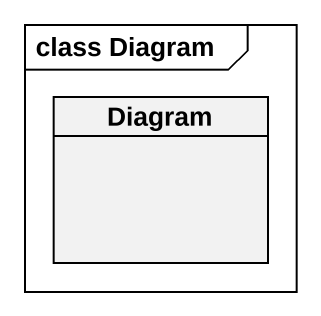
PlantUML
@startuml
mainframe class Diagram
hide circle
hide empty members
class Diagram
@enduml
